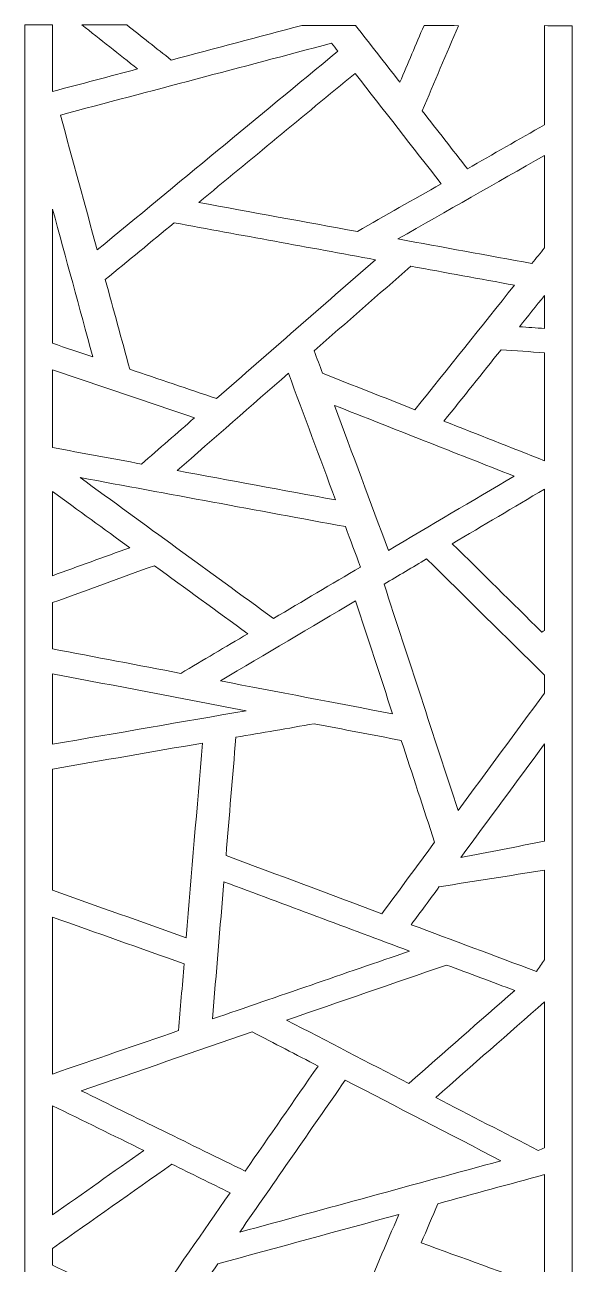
# Model space of a CAD drawing. Header units: centimetres. Extents: x 10.1 to 19.8, y -9.5 to 9.5.
# Drawn here: x 16.45 to 19.76, y 1.97 to 9.46 of the extents above; entities that cross this region are included whole.
import ezdxf

# ---------------------------------------------------------------- set-up
doc = ezdxf.new("R2010")
doc.units = ezdxf.units.CM
doc.header["$MEASUREMENT"] = 0
doc.layers.add('layer 1', color=7, linetype='Continuous')

msp = doc.modelspace()

# ---------------------------------------------------------------- linework, layer by layer
at = {"layer": 'layer 1', "color": 250, "lineweight": 9}
for points, knots in [([(19.59368, 9.45402), (19.59368, 9.25431), (19.59368, 9.05455), (19.59368, 8.85482), (19.59368, 8.85482), (19.43843, 8.76631), (19.28318, 8.67776), (19.12794, 8.58926), (19.12794, 8.58926), (19.03701, 8.70576), (18.94611, 8.82228), (18.85515, 8.93878), (18.85515, 8.93878), (18.9279, 9.11047), (19.00064, 9.28219), (19.07343, 9.45388), (19.07343, 9.45388), (19.00417, 9.45425), (18.93488, 9.45461), (18.86562, 9.45498), (18.86562, 9.45498), (18.81714, 9.34058), (18.76867, 9.22612), (18.72021, 9.11174), (18.72021, 9.11174), (18.63074, 9.22638), (18.5413, 9.34102), (18.45183, 9.45567), (18.45183, 9.45567), (18.34398, 9.4556), (18.23614, 9.4555), (18.12832, 9.45545), (18.12832, 9.45545), (17.86495, 9.38577), (17.60158, 9.31606), (17.33825, 9.24636), (17.33825, 9.24636), (17.24853, 9.31729), (17.15885, 9.38819), (17.06912, 9.45908), (17.06912, 9.45908), (16.97869, 9.45912), (16.88823, 9.45915), (16.79777, 9.45919), (16.79777, 9.45919), (16.9102, 9.37034), (17.02261, 9.28146), (17.13506, 9.19258), (17.13506, 9.19258), (16.96365, 9.1472), (16.79222, 9.10186), (16.62081, 9.05646), (16.62081, 9.05646), (16.62081, 9.19067), (16.62081, 9.32486), (16.62081, 9.45903), (16.62081, 9.45903), (16.56496, 9.45912), (16.50916, 9.45924), (16.45333, 9.45931), (16.45333, 9.45931), (16.45333, 3.12597), (16.45333, -3.20739), (16.45333, -9.54069), (16.45333, -9.54069), (17.55592, -9.54069), (18.65855, -9.54069), (19.76116, -9.54069), (19.76116, -9.54069), (19.76116, -3.20925), (19.76116, 3.12228), (19.76116, 9.45371), (19.76116, 9.45371), (19.70533, 9.45385), (19.64948, 9.45392), (19.59368, 9.45402)], [0, 0, 0, 0, 0.05, 0.05, 0.05, 0.05, 0.1, 0.1, 0.1, 0.1, 0.15, 0.15, 0.15, 0.15, 0.2, 0.2, 0.2, 0.2, 0.25, 0.25, 0.25, 0.25, 0.3, 0.3, 0.3, 0.3, 0.35, 0.35, 0.35, 0.35, 0.4, 0.4, 0.4, 0.4, 0.45, 0.45, 0.45, 0.45, 0.5, 0.5, 0.5, 0.5, 0.55, 0.55, 0.55, 0.55, 0.6, 0.6, 0.6, 0.6, 0.65, 0.65, 0.65, 0.65, 0.7, 0.7, 0.7, 0.7, 0.75, 0.75, 0.75, 0.75, 0.8, 0.8, 0.8, 0.8, 0.85, 0.85, 0.85, 0.85, 0.9, 0.9, 0.9, 0.9, 1, 1, 1, 1]), ([(16.89107, 8.09872), (17.37561, 8.49889), (17.86018, 8.89912), (18.34476, 9.29934), (18.34476, 9.29934), (18.33215, 9.31545), (18.31954, 9.33159), (18.30696, 9.34771), (18.30696, 9.34771), (17.76085, 9.20321), (17.21474, 9.05864), (16.66861, 8.91415), (16.66861, 8.91415), (16.74279, 8.64231), (16.81692, 8.37051), (16.89107, 8.09872)], [0, 0, 0, 0, 0.2, 0.2, 0.2, 0.2, 0.4, 0.4, 0.4, 0.4, 0.6, 0.6, 0.6, 0.6, 1, 1, 1, 1]), ([(18.96935, 8.49885), (18.79592, 8.72112), (18.62244, 8.94344), (18.44893, 9.16576), (18.44893, 9.16576), (18.13411, 8.90575), (17.81931, 8.64574), (17.50449, 8.38571), (17.50449, 8.38571), (17.82397, 8.32716), (18.14343, 8.26858), (18.46293, 8.21004), (18.46293, 8.21004), (18.63175, 8.30631), (18.80057, 8.40256), (18.96935, 8.49885)], [0, 0, 0, 0, 0.2, 0.2, 0.2, 0.2, 0.4, 0.4, 0.4, 0.4, 0.6, 0.6, 0.6, 0.6, 1, 1, 1, 1]), ([(19.59368, 8.67009), (19.29845, 8.50176), (19.00327, 8.33344), (18.70807, 8.16509), (18.70807, 8.16509), (18.97791, 8.11566), (19.24775, 8.06616), (19.51762, 8.01673), (19.51762, 8.01673), (19.54298, 8.04837), (19.56832, 8.08006), (19.59368, 8.11173), (19.59368, 8.11173), (19.59368, 8.29784), (19.59368, 8.48398), (19.59368, 8.67009)], [0, 0, 0, 0, 0.2, 0.2, 0.2, 0.2, 0.4, 0.4, 0.4, 0.4, 0.6, 0.6, 0.6, 0.6, 1, 1, 1, 1]), ([(16.62081, 7.53473), (16.70202, 7.50737), (16.78328, 7.48004), (16.86449, 7.45268), (16.86449, 7.45268), (16.78328, 7.75044), (16.70202, 8.04821), (16.62081, 8.346), (16.62081, 8.346), (16.62081, 8.07557), (16.62081, 7.80516), (16.62081, 7.53473)], [0, 0, 0, 0, 0.25, 0.25, 0.25, 0.25, 0.5, 0.5, 0.5, 0.5, 1, 1, 1, 1]), ([(18.57157, 8.03983), (18.16625, 8.11415), (17.76092, 8.18842), (17.35555, 8.26272), (17.35555, 8.26272), (17.21705, 8.14831), (17.07848, 8.03386), (16.93999, 7.91948), (16.93999, 7.91948), (16.98925, 7.7388), (17.03853, 7.55817), (17.08782, 7.37749), (17.08782, 7.37749), (17.26255, 7.31865), (17.43732, 7.25981), (17.61212, 7.20093), (17.61212, 7.20093), (17.93193, 7.4806), (18.25174, 7.76021), (18.57157, 8.03983)], [0, 0, 0, 0, 0.1666667, 0.1666667, 0.1666667, 0.1666667, 0.3333333, 0.3333333, 0.3333333, 0.3333333, 0.5, 0.5, 0.5, 0.5, 0.6666667, 0.6666667, 0.6666667, 0.6666667, 1, 1, 1, 1]), ([(18.81086, 7.13345), (19.01151, 7.38419), (19.21214, 7.63491), (19.41274, 7.88567), (19.41274, 7.88567), (19.20388, 7.92392), (18.99502, 7.96222), (18.78611, 8.00052), (18.78611, 8.00052), (18.59134, 7.8302), (18.39654, 7.65992), (18.20179, 7.48959), (18.20179, 7.48959), (18.21864, 7.44421), (18.23555, 7.39883), (18.2524, 7.35342), (18.2524, 7.35342), (18.43858, 7.28011), (18.6247, 7.20676), (18.81086, 7.13345)], [0, 0, 0, 0, 0.1666667, 0.1666667, 0.1666667, 0.1666667, 0.3333333, 0.3333333, 0.3333333, 0.3333333, 0.5, 0.5, 0.5, 0.5, 0.6666667, 0.6666667, 0.6666667, 0.6666667, 1, 1, 1, 1]), ([(19.59368, 7.82358), (19.54326, 7.76061), (19.49289, 7.69767), (19.44252, 7.63472), (19.44252, 7.63472), (19.49289, 7.6311), (19.54326, 7.62745), (19.59368, 7.6238), (19.59368, 7.6238), (19.59368, 7.69043), (19.59368, 7.75701), (19.59368, 7.82358)], [0, 0, 0, 0, 0.25, 0.25, 0.25, 0.25, 0.5, 0.5, 0.5, 0.5, 1, 1, 1, 1]), ([(19.59368, 7.47731), (19.50635, 7.48359), (19.41902, 7.48992), (19.33169, 7.4962), (19.33169, 7.4962), (19.21651, 7.35225), (19.10135, 7.20831), (18.98619, 7.06441), (18.98619, 7.06441), (19.18868, 6.98461), (19.39117, 6.90485), (19.59368, 6.82508), (19.59368, 6.82508), (19.59368, 7.04248), (19.59368, 7.25988), (19.59368, 7.47731)], [0, 0, 0, 0, 0.2, 0.2, 0.2, 0.2, 0.4, 0.4, 0.4, 0.4, 0.6, 0.6, 0.6, 0.6, 1, 1, 1, 1]), ([(16.62081, 6.90478), (16.80034, 6.87159), (16.97988, 6.83837), (17.15946, 6.80518), (17.15946, 6.80518), (17.26615, 6.8985), (17.37291, 6.99178), (17.47964, 7.08511), (17.47964, 7.08511), (17.19334, 7.18152), (16.90707, 7.27788), (16.62081, 7.37429), (16.62081, 7.37429), (16.62081, 7.21779), (16.62081, 7.06128), (16.62081, 6.90478)], [0, 0, 0, 0, 0.2, 0.2, 0.2, 0.2, 0.4, 0.4, 0.4, 0.4, 0.6, 0.6, 0.6, 0.6, 1, 1, 1, 1]), ([(18.33081, 6.58853), (18.23595, 6.84355), (18.14107, 7.09857), (18.04622, 7.35359), (18.04622, 7.35359), (17.82204, 7.15757), (17.59784, 6.96155), (17.37368, 6.76553), (17.37368, 6.76553), (17.69272, 6.70653), (18.01178, 6.64753), (18.33081, 6.58853)], [0, 0, 0, 0, 0.25, 0.25, 0.25, 0.25, 0.5, 0.5, 0.5, 0.5, 1, 1, 1, 1]), ([(19.40966, 6.73203), (19.04797, 6.87451), (18.68626, 7.01703), (18.32453, 7.15952), (18.32453, 7.15952), (18.43327, 6.86731), (18.54195, 6.57507), (18.65064, 6.28286), (18.65064, 6.28286), (18.90366, 6.4326), (19.15666, 6.58234), (19.40966, 6.73203)], [0, 0, 0, 0, 0.25, 0.25, 0.25, 0.25, 0.5, 0.5, 0.5, 0.5, 1, 1, 1, 1]), ([(18.48173, 6.18287), (18.45145, 6.26425), (18.42115, 6.34567), (18.39087, 6.42704), (18.39087, 6.42704), (17.85648, 6.52588), (17.32205, 6.62471), (16.78766, 6.72356), (16.78766, 6.72356), (17.17717, 6.43968), (17.56674, 6.15582), (17.95626, 5.87191), (17.95626, 5.87191), (18.13141, 5.97556), (18.30658, 6.07922), (18.48173, 6.18287)], [0, 0, 0, 0, 0.2, 0.2, 0.2, 0.2, 0.4, 0.4, 0.4, 0.4, 0.6, 0.6, 0.6, 0.6, 1, 1, 1, 1]), ([(16.62081, 6.13031), (16.77629, 6.18673), (16.9318, 6.24314), (17.08733, 6.29958), (17.08733, 6.29958), (16.9318, 6.41293), (16.77629, 6.52625), (16.62081, 6.63955), (16.62081, 6.63955), (16.62081, 6.46979), (16.62081, 6.30003), (16.62081, 6.13031)], [0, 0, 0, 0, 0.25, 0.25, 0.25, 0.25, 0.5, 0.5, 0.5, 0.5, 1, 1, 1, 1]), ([(19.59368, 6.65353), (19.40797, 6.54364), (19.22223, 6.43373), (19.03656, 6.32386), (19.03656, 6.32386), (19.21689, 6.14579), (19.39726, 5.96773), (19.57759, 5.78971), (19.57759, 5.78971), (19.58295, 5.79293), (19.58834, 5.79615), (19.59368, 5.79935), (19.59368, 5.79935), (19.59368, 6.08409), (19.59368, 6.36879), (19.59368, 6.65353)], [0, 0, 0, 0, 0.2, 0.2, 0.2, 0.2, 0.4, 0.4, 0.4, 0.4, 0.6, 0.6, 0.6, 0.6, 1, 1, 1, 1]), ([(19.59368, 5.5293), (19.35633, 5.76362), (19.11902, 5.99789), (18.88167, 6.2322), (18.88167, 6.2322), (18.7958, 6.18139), (18.70993, 6.13057), (18.62401, 6.07971), (18.62401, 6.07971), (18.77314, 5.6238), (18.92227, 5.16792), (19.0714, 4.71197), (19.0714, 4.71197), (19.2455, 4.94807), (19.41959, 5.18413), (19.59368, 5.42016), (19.59368, 5.42016), (19.59368, 5.45656), (19.59368, 5.49295), (19.59368, 5.5293)], [0, 0, 0, 0, 0.1666667, 0.1666667, 0.1666667, 0.1666667, 0.3333333, 0.3333333, 0.3333333, 0.3333333, 0.5, 0.5, 0.5, 0.5, 0.6666667, 0.6666667, 0.6666667, 0.6666667, 1, 1, 1, 1]), ([(16.62081, 5.68859), (16.87924, 5.63921), (17.1377, 5.58981), (17.39613, 5.5404), (17.39613, 5.5404), (17.53095, 5.6202), (17.66578, 5.69998), (17.80058, 5.77978), (17.80058, 5.77978), (17.61252, 5.91684), (17.42441, 6.05393), (17.23634, 6.19099), (17.23634, 6.19099), (17.03115, 6.11655), (16.82598, 6.04207), (16.62081, 5.96761), (16.62081, 5.96761), (16.62081, 5.87461), (16.62081, 5.78161), (16.62081, 5.68859)], [0, 0, 0, 0, 0.1666667, 0.1666667, 0.1666667, 0.1666667, 0.3333333, 0.3333333, 0.3333333, 0.3333333, 0.5, 0.5, 0.5, 0.5, 0.6666667, 0.6666667, 0.6666667, 0.6666667, 1, 1, 1, 1]), ([(18.67593, 5.29581), (18.60152, 5.5233), (18.52711, 5.75082), (18.45267, 5.97831), (18.45267, 5.97831), (18.18027, 5.81711), (17.90786, 5.65592), (17.63546, 5.49469), (17.63546, 5.49469), (17.98227, 5.4284), (18.32912, 5.3621), (18.67593, 5.29581)], [0, 0, 0, 0, 0.25, 0.25, 0.25, 0.25, 0.5, 0.5, 0.5, 0.5, 1, 1, 1, 1]), ([(16.62081, 5.11202), (17.01073, 5.17947), (17.40064, 5.24692), (17.79054, 5.31437), (17.79054, 5.31437), (17.40064, 5.3889), (17.01073, 5.4634), (16.62081, 5.53793), (16.62081, 5.53793), (16.62081, 5.39598), (16.62081, 5.25402), (16.62081, 5.11202)], [0, 0, 0, 0, 0.25, 0.25, 0.25, 0.25, 0.5, 0.5, 0.5, 0.5, 1, 1, 1, 1]), ([(18.61121, 4.08794), (18.71739, 4.23192), (18.82356, 4.3759), (18.92973, 4.51988), (18.92973, 4.51988), (18.86266, 4.72493), (18.79559, 4.92998), (18.72854, 5.13508), (18.72854, 5.13508), (18.55301, 5.16865), (18.37751, 5.20215), (18.20203, 5.2357), (18.20203, 5.2357), (18.04422, 5.20843), (17.88643, 5.18112), (17.72867, 5.15385), (17.72867, 5.15385), (17.70893, 4.91589), (17.68914, 4.67792), (17.6694, 4.43996), (17.6694, 4.43996), (17.98336, 4.32261), (18.29731, 4.20529), (18.61121, 4.08794)], [0, 0, 0, 0, 0.1428571, 0.1428571, 0.1428571, 0.1428571, 0.2857143, 0.2857143, 0.2857143, 0.2857143, 0.4285714, 0.4285714, 0.4285714, 0.4285714, 0.5714286, 0.5714286, 0.5714286, 0.5714286, 0.7142857, 0.7142857, 0.7142857, 0.7142857, 1, 1, 1, 1]), ([(16.62081, 4.22957), (16.89018, 4.13396), (17.15955, 4.03837), (17.4289, 3.94274), (17.4289, 3.94274), (17.46146, 4.33478), (17.494, 4.72683), (17.52653, 5.11887), (17.52653, 5.11887), (17.22462, 5.06669), (16.92272, 5.01444), (16.62081, 4.96226), (16.62081, 4.96226), (16.62081, 4.71801), (16.62081, 4.47381), (16.62081, 4.22957)], [0, 0, 0, 0, 0.2, 0.2, 0.2, 0.2, 0.4, 0.4, 0.4, 0.4, 0.6, 0.6, 0.6, 0.6, 1, 1, 1, 1]), ([(19.59368, 5.1136), (19.4249, 4.88476), (19.25615, 4.65593), (19.0874, 4.42709), (19.0874, 4.42709), (19.25615, 4.46007), (19.4249, 4.49301), (19.59368, 4.52597), (19.59368, 4.52597), (19.59368, 4.72185), (19.59368, 4.91775), (19.59368, 5.1136)], [0, 0, 0, 0, 0.25, 0.25, 0.25, 0.25, 0.5, 0.5, 0.5, 0.5, 1, 1, 1, 1]), ([(19.59368, 4.35117), (19.3818, 4.31774), (19.16995, 4.28436), (18.9581, 4.25098), (18.9581, 4.25098), (18.95806, 4.25112), (18.95796, 4.25133), (18.95789, 4.25149), (18.95789, 4.25149), (18.90141, 4.17489), (18.84492, 4.09832), (18.78846, 4.02172), (18.78846, 4.02172), (19.0404, 3.92754), (19.29238, 3.83337), (19.54437, 3.7392), (19.54437, 3.7392), (19.56077, 3.76284), (19.57723, 3.78648), (19.59368, 3.81013), (19.59368, 3.81013), (19.59368, 3.99048), (19.59368, 4.17085), (19.59368, 4.35117)], [0, 0, 0, 0, 0.1428571, 0.1428571, 0.1428571, 0.1428571, 0.2857143, 0.2857143, 0.2857143, 0.2857143, 0.4285714, 0.4285714, 0.4285714, 0.4285714, 0.5714286, 0.5714286, 0.5714286, 0.5714286, 0.7142857, 0.7142857, 0.7142857, 0.7142857, 1, 1, 1, 1]), ([(18.77815, 3.86188), (18.40416, 4.00165), (18.0302, 4.14146), (17.65625, 4.28123), (17.65625, 4.28123), (17.63332, 4.00485), (17.61038, 3.72847), (17.58744, 3.45211), (17.58744, 3.45211), (17.98434, 3.58872), (18.38127, 3.72529), (18.77815, 3.86188)], [0, 0, 0, 0, 0.25, 0.25, 0.25, 0.25, 0.5, 0.5, 0.5, 0.5, 1, 1, 1, 1]), ([(16.62081, 3.11945), (16.87465, 3.20681), (17.1285, 3.29418), (17.38234, 3.38156), (17.38234, 3.38156), (17.39352, 3.51617), (17.40471, 3.65076), (17.41587, 3.78538), (17.41587, 3.78538), (17.15082, 3.87943), (16.88583, 3.97354), (16.62081, 4.06759), (16.62081, 4.06759), (16.62081, 3.75155), (16.62081, 3.4355), (16.62081, 3.11945)], [0, 0, 0, 0, 0.2, 0.2, 0.2, 0.2, 0.4, 0.4, 0.4, 0.4, 0.6, 0.6, 0.6, 0.6, 1, 1, 1, 1]), ([(18.77364, 3.06222), (18.98695, 3.2496), (19.2003, 3.43698), (19.41363, 3.62439), (19.41363, 3.62439), (19.27657, 3.67561), (19.13956, 3.72682), (19.0025, 3.77804), (19.0025, 3.77804), (18.67998, 3.66704), (18.35749, 3.55605), (18.03495, 3.44505), (18.03495, 3.44505), (18.28117, 3.31745), (18.52739, 3.18982), (18.77364, 3.06222)], [0, 0, 0, 0, 0.2, 0.2, 0.2, 0.2, 0.4, 0.4, 0.4, 0.4, 0.6, 0.6, 0.6, 0.6, 1, 1, 1, 1]), ([(19.59368, 3.55496), (19.37461, 3.36259), (19.15558, 3.17018), (18.93653, 2.97781), (18.93653, 2.97781), (19.14302, 2.87079), (19.34943, 2.76379), (19.55592, 2.65682), (19.55592, 2.65682), (19.56848, 2.662), (19.58107, 2.66719), (19.59368, 2.67237), (19.59368, 2.67237), (19.59368, 2.96658), (19.59368, 3.26075), (19.59368, 3.55496)], [0, 0, 0, 0, 0.2, 0.2, 0.2, 0.2, 0.4, 0.4, 0.4, 0.4, 0.6, 0.6, 0.6, 0.6, 1, 1, 1, 1]), ([(18.22574, 3.16761), (18.09315, 3.23635), (17.96054, 3.30507), (17.8279, 3.37382), (17.8279, 3.37382), (17.4835, 3.25527), (17.13904, 3.13675), (16.79457, 3.0182), (16.79457, 3.0182), (17.12469, 2.85627), (17.45485, 2.69441), (17.78496, 2.53253), (17.78496, 2.53253), (17.93188, 2.74422), (18.0788, 2.95593), (18.22574, 3.16761)], [0, 0, 0, 0, 0.2, 0.2, 0.2, 0.2, 0.4, 0.4, 0.4, 0.4, 0.6, 0.6, 0.6, 0.6, 1, 1, 1, 1]), ([(17.75212, 2.16374), (18.27823, 2.30753), (18.80427, 2.45137), (19.33035, 2.59513), (19.33035, 2.59513), (19.01685, 2.75765), (18.70337, 2.9201), (18.38986, 3.08257), (18.38986, 3.08257), (18.17728, 2.77628), (17.96472, 2.47005), (17.75212, 2.16374)], [0, 0, 0, 0, 0.25, 0.25, 0.25, 0.25, 0.5, 0.5, 0.5, 0.5, 1, 1, 1, 1]), ([(16.62081, 2.26817), (16.80478, 2.39789), (16.98878, 2.52762), (17.17275, 2.65729), (17.17275, 2.65729), (16.98878, 2.74756), (16.80478, 2.83776), (16.62081, 2.928), (16.62081, 2.928), (16.62081, 2.70808), (16.62081, 2.48816), (16.62081, 2.26817)], [0, 0, 0, 0, 0.25, 0.25, 0.25, 0.25, 0.5, 0.5, 0.5, 0.5, 1, 1, 1, 1]), ([(16.62081, 1.96413), (16.81323, 1.87174), (17.00567, 1.77935), (17.19809, 1.6869), (17.19809, 1.6869), (17.36343, 1.92514), (17.52877, 2.16339), (17.69411, 2.40163), (17.69411, 2.40163), (17.57674, 2.45923), (17.45934, 2.51677), (17.34197, 2.57434), (17.34197, 2.57434), (17.10158, 2.40488), (16.8612, 2.2354), (16.62081, 2.06592), (16.62081, 2.06592), (16.62081, 2.03202), (16.62081, 1.9981), (16.62081, 1.96413)], [0, 0, 0, 0, 0.1666667, 0.1666667, 0.1666667, 0.1666667, 0.3333333, 0.3333333, 0.3333333, 0.3333333, 0.5, 0.5, 0.5, 0.5, 0.6666667, 0.6666667, 0.6666667, 0.6666667, 1, 1, 1, 1]), ([(19.59368, 2.51183), (19.37891, 2.45302), (19.16417, 2.39422), (18.94938, 2.33541), (18.94938, 2.33541), (18.91573, 2.25672), (18.88212, 2.17802), (18.84843, 2.09933), (18.84843, 2.09933), (19.09684, 2.00915), (19.34527, 1.91898), (19.59368, 1.82883), (19.59368, 1.82883), (19.59368, 2.05649), (19.59368, 2.28415), (19.59368, 2.51183)], [0, 0, 0, 0, 0.2, 0.2, 0.2, 0.2, 0.4, 0.4, 0.4, 0.4, 0.6, 0.6, 0.6, 0.6, 1, 1, 1, 1]), ([(18.71341, 2.2709), (18.34857, 2.17118), (17.98373, 2.07145), (17.61885, 1.97172), (17.61885, 1.97172), (17.53439, 1.84998), (17.44991, 1.72828), (17.36545, 1.60656), (17.36545, 1.60656), (17.65966, 1.46528), (17.95386, 1.32396), (18.24812, 1.18267), (18.24812, 1.18267), (18.4032, 1.54539), (18.55833, 1.90816), (18.71341, 2.2709)], [0, 0, 0, 0, 0.2, 0.2, 0.2, 0.2, 0.4, 0.4, 0.4, 0.4, 0.6, 0.6, 0.6, 0.6, 1, 1, 1, 1])]:
    msp.add_open_spline(points, degree=3, knots=knots, dxfattribs=at)

doc.saveas('drawing.dxf')
